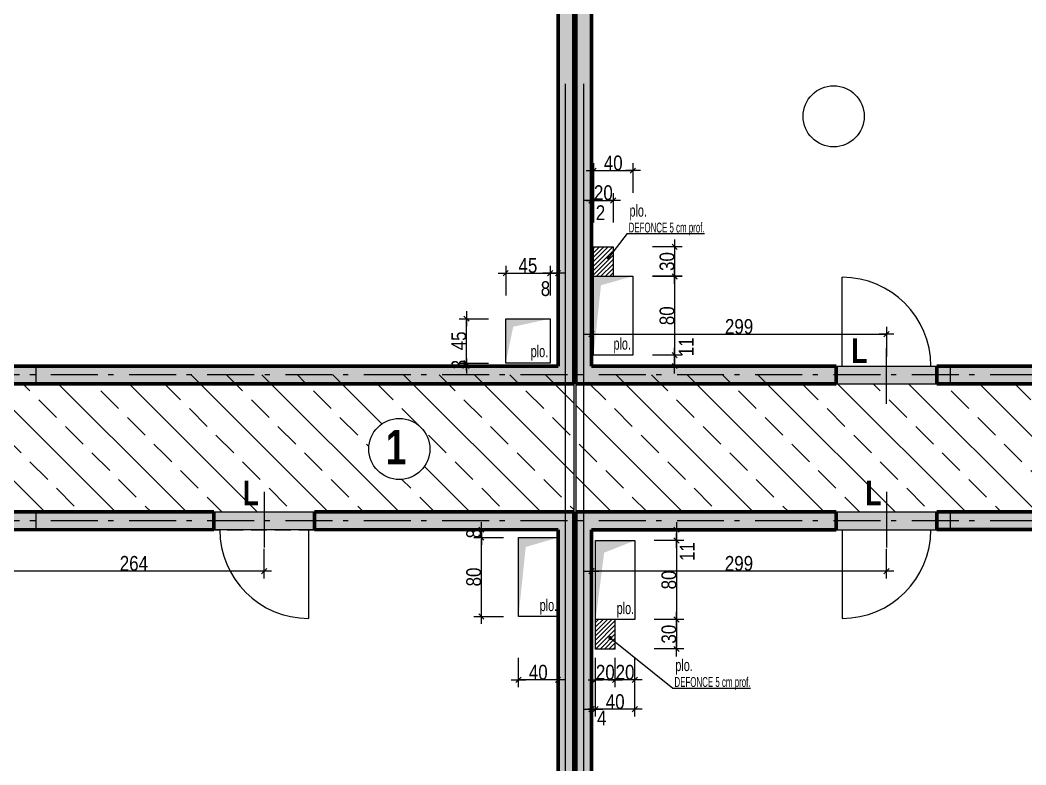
# Model space of a CAD drawing. Header units: centimetres. Extents: x 13865 to 22908, y -23237 to -19037.
# Drawn here: x 19495 to 20515, y -21573 to -20817 of the extents above; entities that cross this region are included whole.
import ezdxf
from ezdxf.enums import TextEntityAlignment as Align

# ---------------------------------------------------------------- set-up
doc = ezdxf.new("R2010")
doc.units = ezdxf.units.CM
doc.header["$LTSCALE"] = 25.4
doc.header["$PDMODE"] = 1
doc.header["$PDSIZE"] = -2
for name, pattern in [('CACHEX2', [19.05, 12.7, -6.35]), ('Style de ligne -6', [1.04164, 0.625, -0.20828, 0.06943, -0.13893]), ('TIRETPTX2', [50.8, 25.4, -12.7, 0, -12.7])]:
    doc.linetypes.add(name, pattern=pattern)
for name, color, linetype in [('01_cote_gen', 4, 'Continuous'), ('01_linteaux', 2, 'Continuous'), ('01_murs_sup', 2, 'CACHEX2'), ('01_poch_murs', 253, 'Continuous'), ('01_texte', 230, 'Continuous'), ('AA_COTES', 2, 'Continuous')]:
    doc.layers.add(name, color=color, linetype=linetype)
for name, color, linetype, lineweight in [('01_murs_coup', 5, 'Continuous', 60), ('01_résv', 32, 'Continuous', 9), ('01_tram_axes', 2, 'TIRETPTX2', 9), ('B Général', 7, 'Continuous', 5)]:
    doc.layers.add(name, color=color, linetype=linetype, lineweight=lineweight)
doc.styles.add('ARIAL NA', font='ARIALN.TTF')
doc.styles.add('impact', font='impact.ttf')
doc.styles.add('STYLE2', font='ARIALN.TTF')
doc.dimstyles.new('JB50', dxfattribs={"dimscale": 0.1, "dimtxt": 150, "dimasz": 15, "dimexe": 0.1, "dimexo": 0.1, "dimgap": 0.09, "dimtad": 1, "dimdec": 1, "dimdsep": 46, "dimtxsty": 'STYLE2', "dimblk1": 'BOND_G', "dimblk2": 'BOND_D', "dimsah": 1, "dimcen": 1.5, "dimdle": 0.01, "dimse1": 1, "dimse2": 1, "dimclrd": 4, "dimclre": 2, "dimclrt": 6, "dimazin": 2, "dimtfac": 2.333333, "dimtdec": 1, "dimtix": 1, "dimtmove": 2, "dimatfit": 3, "dimldrblk": 'BOND_G', "dimfxl": 1, "dimtolj": 1, "dimtzin": 0, "dimarcsym": 0})
pattern_1 = [(135, (-19639.6114, -6382.543), (-11.2253202, 9e-16), [7.9375, -7.9375])]

# ---------------------------------------------------------------- blocks, each defined once
blk = doc.blocks.new('BOND_G')
at = {"layer": 'AA_COTES', "color": 0}
for p, q in [((0, -5), (0, 15)), ((5, 0), (-5, 0)), ((1.77, 1.77), (-1.77, -1.77))]:
    blk.add_line(p, q, dxfattribs=at)
blk = doc.blocks.new('BOND_D')
at = {"layer": 'AA_COTES', "color": 0}
for p, q in [((5, 0), (-5, 0)), ((-1.77, -1.77), (1.77, 1.77)), ((0, 5), (0, -15))]:
    blk.add_line(p, q, dxfattribs=at)
blk = doc.blocks.new('*D109')
at = {"layer": '01_cote_gen', "color": 4, "lineweight": -2, "transparency": 16777216}
blk.add_line((20076, -21135.8), (20372.1, -21135.8), dxfattribs=at)
at = {"layer": 'Defpoints', "color": 0, "transparency": 16777216}
for p in [(20074.5, -21135.8), (20373.6, -21135.8), (20373.6, -21150)]:
    blk.add_point(p, dxfattribs=at)
at = {"layer": '01_cote_gen', "color": 4, "lineweight": -2, "transparency": 16777216, "xscale": 1.5, "yscale": 1.5, "zscale": 1.5, "rotation": 180}
blk.add_blockref('BOND_G', (20074.5, -21135.8), dxfattribs=at)
at = {"layer": '01_cote_gen', "color": 4, "lineweight": -2, "transparency": 16777216, "xscale": 1.5, "yscale": 1.5, "zscale": 1.5}
blk.add_blockref('BOND_D', (20373.6, -21135.8), dxfattribs=at)
at = {"layer": '01_cote_gen', "color": 6, "transparency": 16777216, "insert": (20224.1, -21128.1), "char_height": 15, "attachment_point": 5, "style": 'STYLE2'}
blk.add_mtext('\\A1;299', dxfattribs=at)
blk = doc.blocks.new('*D124')
at = {"layer": '01_cote_gen', "color": 4, "lineweight": -2, "transparency": 16777216}
blk.add_line((19741.1, -21376.1), (19480, -21376.1), dxfattribs=at)
at = {"layer": 'Defpoints', "color": 0, "transparency": 16777216}
for p in [(19478.5, -21343.8), (19742.6, -21343.8), (19478.5, -21376.1)]:
    blk.add_point(p, dxfattribs=at)
at = {"layer": '01_cote_gen', "color": 4, "lineweight": -2, "transparency": 16777216, "xscale": 1.5, "yscale": 1.5, "zscale": 1.5, "rotation": 180}
blk.add_blockref('BOND_D', (19478.5, -21376.1), dxfattribs=at)
at = {"layer": '01_cote_gen', "color": 4, "lineweight": -2, "transparency": 16777216, "xscale": 1.5, "yscale": 1.5, "zscale": 1.5}
blk.add_blockref('BOND_G', (19742.6, -21376.1), dxfattribs=at)
at = {"layer": '01_cote_gen', "color": 6, "transparency": 16777216, "insert": (19610.5, -21368.4), "char_height": 15, "attachment_point": 5, "style": 'STYLE2'}
blk.add_mtext('\\A1;264', dxfattribs=at)
blk = doc.blocks.new('*D125')
at = {"layer": '01_cote_gen', "color": 4, "lineweight": -2, "transparency": 16777216}
blk.add_line((20372, -21376.1), (20076, -21376.1), dxfattribs=at)
at = {"layer": 'Defpoints', "color": 0, "transparency": 16777216}
for p in [(20373.5, -21352.2), (20074.5, -21376.1), (20074.5, -21378.1)]:
    blk.add_point(p, dxfattribs=at)
at = {"layer": '01_cote_gen', "color": 4, "lineweight": -2, "transparency": 16777216, "xscale": 1.5, "yscale": 1.5, "zscale": 1.5, "rotation": 180}
blk.add_blockref('BOND_D', (20074.5, -21376.1), dxfattribs=at)
at = {"layer": '01_cote_gen', "color": 4, "lineweight": -2, "transparency": 16777216, "xscale": 1.5, "yscale": 1.5, "zscale": 1.5}
blk.add_blockref('BOND_G', (20373.5, -21376.1), dxfattribs=at)
at = {"layer": '01_cote_gen', "color": 6, "transparency": 16777216, "insert": (20224, -21368.4), "char_height": 15, "attachment_point": 5, "style": 'STYLE2'}
blk.add_mtext('\\A1;299', dxfattribs=at)
blk = doc.blocks.new('*D184')
at = {"layer": '01_résv', "color": 4, "lineweight": -2, "transparency": 16777216}
blk.add_line((20078.1, -20969.9), (20115, -20969.9), dxfattribs=at)
at = {"layer": 'Defpoints', "color": 0, "transparency": 16777216}
for p in [(20116.5, -20969.9), (20076.6, -21023.8), (20116.5, -21063.6)]:
    blk.add_point(p, dxfattribs=at)
at = {"layer": '01_résv', "color": 4, "lineweight": -2, "transparency": 16777216, "xscale": 1.5, "yscale": 1.5, "zscale": 1.5, "rotation": 180}
blk.add_blockref('BOND_G', (20076.6, -20969.9), dxfattribs=at)
at = {"layer": '01_résv', "color": 4, "lineweight": -2, "transparency": 16777216, "xscale": 1.5, "yscale": 1.5, "zscale": 1.5}
blk.add_blockref('BOND_D', (20116.5, -20969.9), dxfattribs=at)
at = {"layer": '01_résv', "color": 6, "transparency": 16777216, "insert": (20096.5, -20962.2), "char_height": 15, "attachment_point": 5, "style": 'STYLE2'}
blk.add_mtext('\\A1;40', dxfattribs=at)
blk = doc.blocks.new('*D185')
at = {"layer": '01_résv', "color": 4, "lineweight": -2, "transparency": 16777216}
for p, q in [((20073, -21000.1), (20071.5, -21000.1)), ((20076.6, -21000.1), (20074.5, -21000.1)), ((20078.1, -21000.1), (20079.6, -21000.1))]:
    blk.add_line(p, q, dxfattribs=at)
at = {"layer": 'Defpoints', "color": 0, "transparency": 16777216}
for p in [(20074.5, -21000.1), (20074.5, -21014.1), (20076.6, -21014.1)]:
    blk.add_point(p, dxfattribs=at)
at = {"layer": '01_résv', "color": 4, "lineweight": -2, "transparency": 16777216, "xscale": 1.5, "yscale": 1.5, "zscale": 1.5}
blk.add_blockref('BOND_D', (20074.5, -21000.1), dxfattribs=at)
at = {"layer": '01_résv', "color": 4, "lineweight": -2, "transparency": 16777216, "xscale": 1.5, "yscale": 1.5, "zscale": 1.5, "rotation": 180}
blk.add_blockref('BOND_G', (20076.6, -21000.1), dxfattribs=at)
at = {"layer": '01_résv', "color": 6, "transparency": 16777216, "insert": (20083.6, -21012.6), "char_height": 15, "attachment_point": 5, "style": 'STYLE2'}
blk.add_mtext('\\A1;2', dxfattribs=at)
blk = doc.blocks.new('*D186')
at = {"layer": '01_résv', "color": 4, "lineweight": -2, "transparency": 16777216}
blk.add_line((20078.1, -21000.1), (20095, -21000.1), dxfattribs=at)
at = {"layer": 'Defpoints', "color": 0, "transparency": 16777216}
for p in [(20076.6, -20992.4), (20096.5, -21000.1), (20096.5, -21023.8)]:
    blk.add_point(p, dxfattribs=at)
at = {"layer": '01_résv', "color": 4, "lineweight": -2, "transparency": 16777216, "xscale": 1.5, "yscale": 1.5, "zscale": 1.5, "rotation": 180}
blk.add_blockref('BOND_G', (20076.6, -21000.1), dxfattribs=at)
at = {"layer": '01_résv', "color": 4, "lineweight": -2, "transparency": 16777216, "xscale": 1.5, "yscale": 1.5, "zscale": 1.5}
blk.add_blockref('BOND_D', (20096.5, -21000.1), dxfattribs=at)
at = {"layer": '01_résv', "color": 6, "transparency": 16777216, "insert": (20086.5, -20992.4), "char_height": 15, "attachment_point": 5, "style": 'STYLE2'}
blk.add_mtext('\\A1;20', dxfattribs=at)
blk = doc.blocks.new('*D187')
at = {"layer": '01_résv', "color": 4, "lineweight": -2, "transparency": 16777216}
blk.add_line((20158.8, -21078.7), (20158.8, -21155.6), dxfattribs=at)
at = {"layer": 'Defpoints', "color": 0, "transparency": 16777216}
for p in [(20106.7, -21077.2), (20101.5, -21157.1), (20158.8, -21157.1)]:
    blk.add_point(p, dxfattribs=at)
at = {"layer": '01_résv', "color": 4, "lineweight": -2, "transparency": 16777216, "xscale": 1.5, "yscale": 1.5, "zscale": 1.5}
for name, p, rotation in [('BOND_G', (20158.8, -21077.2), 90), ('BOND_D', (20158.8, -21157.1), 270)]:
    blk.add_blockref(name, p, dxfattribs=dict(at, rotation=rotation))
at = {"layer": '01_résv', "color": 6, "transparency": 16777216, "insert": (20151.1, -21117.1), "char_height": 15, "attachment_point": 5, "rotation": 90, "style": 'STYLE2'}
blk.add_mtext('\\A1;80', dxfattribs=at)
blk = doc.blocks.new('*D188')
at = {"layer": '01_résv', "color": 4, "lineweight": -2, "transparency": 16777216}
blk.add_line((20158.8, -21158.6), (20158.8, -21166.6), dxfattribs=at)
at = {"layer": 'Defpoints', "color": 0, "transparency": 16777216}
for p in [(20136.3, -21157.1), (20136.3, -21168.1), (20158.8, -21168.1)]:
    blk.add_point(p, dxfattribs=at)
at = {"layer": '01_résv', "color": 4, "lineweight": -2, "transparency": 16777216, "xscale": 1.5, "yscale": 1.5, "zscale": 1.5}
for name, p, rotation in [('BOND_G', (20158.8, -21157.1), 90), ('BOND_D', (20158.8, -21168.1), 270)]:
    blk.add_blockref(name, p, dxfattribs=dict(at, rotation=rotation))
at = {"layer": '01_résv', "color": 6, "transparency": 16777216, "insert": (20170.5, -21148.6), "char_height": 15, "attachment_point": 5, "rotation": 90, "style": 'STYLE2'}
blk.add_mtext('\\A1;11', dxfattribs=at)
blk = doc.blocks.new('*D189')
at = {"layer": '01_résv', "color": 4, "lineweight": -2, "transparency": 16777216}
blk.add_line((20158.8, -21048.6), (20158.8, -21075.6), dxfattribs=at)
at = {"layer": 'Defpoints', "color": 0, "transparency": 16777216}
for p in [(20096.6, -21047.1), (20103, -21077.1), (20158.8, -21077.1)]:
    blk.add_point(p, dxfattribs=at)
at = {"layer": '01_résv', "color": 4, "lineweight": -2, "transparency": 16777216, "xscale": 1.5, "yscale": 1.5, "zscale": 1.5}
for name, p, rotation in [('BOND_G', (20158.8, -21047.1), 90), ('BOND_D', (20158.8, -21077.1), 270)]:
    blk.add_blockref(name, p, dxfattribs=dict(at, rotation=rotation))
at = {"layer": '01_résv', "color": 6, "transparency": 16777216, "insert": (20151.1, -21062.1), "char_height": 15, "attachment_point": 5, "rotation": 90, "style": 'STYLE2'}
blk.add_mtext('\\A1;30', dxfattribs=at)
blk = doc.blocks.new('*D190')
at = {"layer": '01_résv', "color": 4, "lineweight": -2, "transparency": 16777216}
for p, q in [((19947.7, -21163.6), (19947.7, -21162.1)), ((19947.7, -21165.1), (19947.7, -21168.1)), ((19947.7, -21169.6), (19947.7, -21171.1))]:
    blk.add_line(p, q, dxfattribs=at)
at = {"layer": 'Defpoints', "color": 0, "transparency": 16777216}
for p in [(19947.7, -21168.1), (20010, -21165.1), (20010, -21168.1)]:
    blk.add_point(p, dxfattribs=at)
at = {"layer": '01_résv', "color": 4, "lineweight": -2, "transparency": 16777216, "xscale": 1.5, "yscale": 1.5, "zscale": 1.5}
for name, p, rotation in [('BOND_G', (19947.7, -21165.1), 270), ('BOND_D', (19947.7, -21168.1), 90)]:
    blk.add_blockref(name, p, dxfattribs=dict(at, rotation=rotation))
at = {"layer": '01_résv', "color": 6, "transparency": 16777216, "insert": (19940, -21166.6), "char_height": 15, "attachment_point": 5, "rotation": 90, "style": 'STYLE2'}
blk.add_mtext('\\A1;3', dxfattribs=at)
blk = doc.blocks.new('*D191')
at = {"layer": '01_résv', "color": 4, "lineweight": -2, "transparency": 16777216}
blk.add_line((19947.7, -21163.6), (19947.7, -21121.6), dxfattribs=at)
at = {"layer": 'Defpoints', "color": 0, "transparency": 16777216}
for p in [(19947.7, -21120.1), (19987.5, -21120.1), (19970.2, -21165.1)]:
    blk.add_point(p, dxfattribs=at)
at = {"layer": '01_résv', "color": 4, "lineweight": -2, "transparency": 16777216, "xscale": 1.5, "yscale": 1.5, "zscale": 1.5}
for name, p, rotation in [('BOND_D', (19947.7, -21120.1), 90), ('BOND_G', (19947.7, -21165.1), 270)]:
    blk.add_blockref(name, p, dxfattribs=dict(at, rotation=rotation))
at = {"layer": '01_résv', "color": 6, "transparency": 16777216, "insert": (19940, -21142.6), "char_height": 15, "attachment_point": 5, "rotation": 90, "style": 'STYLE2'}
blk.add_mtext('\\A1;45', dxfattribs=at)
blk = doc.blocks.new('*D192')
at = {"layer": '01_résv', "color": 4, "lineweight": -2, "transparency": 16777216}
blk.add_line((19989, -21073.9), (20031, -21073.9), dxfattribs=at)
at = {"layer": 'Defpoints', "color": 0, "transparency": 16777216}
for p in [(20032.5, -21073.9), (19987.5, -21120.1), (20032.5, -21120.1)]:
    blk.add_point(p, dxfattribs=at)
at = {"layer": '01_résv', "color": 4, "lineweight": -2, "transparency": 16777216, "xscale": 1.5, "yscale": 1.5, "zscale": 1.5, "rotation": 180}
blk.add_blockref('BOND_G', (19987.5, -21073.9), dxfattribs=at)
at = {"layer": '01_résv', "color": 4, "lineweight": -2, "transparency": 16777216, "xscale": 1.5, "yscale": 1.5, "zscale": 1.5}
blk.add_blockref('BOND_D', (20032.5, -21073.9), dxfattribs=at)
at = {"layer": '01_résv', "color": 6, "transparency": 16777216, "insert": (20010, -21066.2), "char_height": 15, "attachment_point": 5, "style": 'STYLE2'}
blk.add_mtext('\\A1;45', dxfattribs=at)
blk = doc.blocks.new('*D193')
at = {"layer": '01_résv', "color": 4, "lineweight": -2, "transparency": 16777216}
blk.add_line((20034, -21073.9), (20039, -21073.9), dxfattribs=at)
at = {"layer": 'Defpoints', "color": 0, "transparency": 16777216}
for p in [(20040.5, -21073.9), (20032.5, -21081.4), (20040.5, -21081.4)]:
    blk.add_point(p, dxfattribs=at)
at = {"layer": '01_résv', "color": 4, "lineweight": -2, "transparency": 16777216, "xscale": 1.5, "yscale": 1.5, "zscale": 1.5, "rotation": 180}
blk.add_blockref('BOND_G', (20032.5, -21073.9), dxfattribs=at)
at = {"layer": '01_résv', "color": 4, "lineweight": -2, "transparency": 16777216, "xscale": 1.5, "yscale": 1.5, "zscale": 1.5}
blk.add_blockref('BOND_D', (20040.5, -21073.9), dxfattribs=at)
at = {"layer": '01_résv', "color": 6, "transparency": 16777216, "insert": (20027.8, -21089.7), "char_height": 15, "attachment_point": 5, "style": 'STYLE2'}
blk.add_mtext('\\A1;8', dxfattribs=at)
blk = doc.blocks.new('*D210')
at = {"layer": '01_résv', "color": 4, "lineweight": -2, "transparency": 16777216}
blk.add_line((20160.6, -21335.6), (20160.6, -21343.6), dxfattribs=at)
at = {"layer": 'Defpoints', "color": 0, "transparency": 16777216}
for p in [(20151.1, -21334.1), (20136.1, -21345.1), (20160.6, -21345.1)]:
    blk.add_point(p, dxfattribs=at)
at = {"layer": '01_résv', "color": 4, "lineweight": -2, "transparency": 16777216, "xscale": 1.5, "yscale": 1.5, "zscale": 1.5}
for name, p, rotation in [('BOND_G', (20160.6, -21334.1), 90), ('BOND_D', (20160.6, -21345.1), 270)]:
    blk.add_blockref(name, p, dxfattribs=dict(at, rotation=rotation))
at = {"layer": '01_résv', "color": 6, "transparency": 16777216, "insert": (20171.5, -21356.4), "char_height": 15, "attachment_point": 5, "rotation": 90, "style": 'STYLE2'}
blk.add_mtext('\\A1;11', dxfattribs=at)
blk = doc.blocks.new('*D211')
at = {"layer": '01_résv', "color": 4, "lineweight": -2, "transparency": 16777216}
blk.add_line((20160.6, -21346.6), (20160.6, -21423.6), dxfattribs=at)
at = {"layer": 'Defpoints', "color": 0, "transparency": 16777216}
for p in [(20118.5, -21345.1), (20118.5, -21425.1), (20160.6, -21425.1)]:
    blk.add_point(p, dxfattribs=at)
at = {"layer": '01_résv', "color": 4, "lineweight": -2, "transparency": 16777216, "xscale": 1.5, "yscale": 1.5, "zscale": 1.5}
for name, p, rotation in [('BOND_G', (20160.6, -21345.1), 90), ('BOND_D', (20160.6, -21425.1), 270)]:
    blk.add_blockref(name, p, dxfattribs=dict(at, rotation=rotation))
at = {"layer": '01_résv', "color": 6, "transparency": 16777216, "insert": (20153, -21385.1), "char_height": 15, "attachment_point": 5, "rotation": 90, "style": 'STYLE2'}
blk.add_mtext('\\A1;80', dxfattribs=at)
blk = doc.blocks.new('*D212')
at = {"layer": '01_résv', "color": 4, "lineweight": -2, "transparency": 16777216}
blk.add_line((20117, -21486.5), (20100, -21486.5), dxfattribs=at)
at = {"layer": 'Defpoints', "color": 0, "transparency": 16777216}
for p in [(20098.5, -21425.2), (20118.5, -21425.1), (20098.5, -21486.5)]:
    blk.add_point(p, dxfattribs=at)
at = {"layer": '01_résv', "color": 4, "lineweight": -2, "transparency": 16777216, "xscale": 1.5, "yscale": 1.5, "zscale": 1.5, "rotation": 180}
blk.add_blockref('BOND_D', (20098.5, -21486.5), dxfattribs=at)
at = {"layer": '01_résv', "color": 4, "lineweight": -2, "transparency": 16777216, "xscale": 1.5, "yscale": 1.5, "zscale": 1.5}
blk.add_blockref('BOND_G', (20118.5, -21486.5), dxfattribs=at)
at = {"layer": '01_résv', "color": 6, "transparency": 16777216, "insert": (20108.5, -21478.8), "char_height": 15, "attachment_point": 5, "style": 'STYLE2'}
blk.add_mtext('\\A1;20', dxfattribs=at)
blk = doc.blocks.new('*D213')
at = {"layer": '01_résv', "color": 4, "lineweight": -2, "transparency": 16777216}
blk.add_line((20097, -21486.5), (20080, -21486.5), dxfattribs=at)
at = {"layer": 'Defpoints', "color": 0, "transparency": 16777216}
for p in [(20078.5, -21455.1), (20098.5, -21455.1), (20078.5, -21486.5)]:
    blk.add_point(p, dxfattribs=at)
at = {"layer": '01_résv', "color": 4, "lineweight": -2, "transparency": 16777216, "xscale": 1.5, "yscale": 1.5, "zscale": 1.5, "rotation": 180}
blk.add_blockref('BOND_D', (20078.5, -21486.5), dxfattribs=at)
at = {"layer": '01_résv', "color": 4, "lineweight": -2, "transparency": 16777216, "xscale": 1.5, "yscale": 1.5, "zscale": 1.5}
blk.add_blockref('BOND_G', (20098.5, -21486.5), dxfattribs=at)
at = {"layer": '01_résv', "color": 6, "transparency": 16777216, "insert": (20088.5, -21478.8), "char_height": 15, "attachment_point": 5, "style": 'STYLE2'}
blk.add_mtext('\\A1;20', dxfattribs=at)
blk = doc.blocks.new('*D214')
at = {"layer": '01_résv', "color": 4, "lineweight": -2, "transparency": 16777216}
blk.add_line((20117, -21516.2), (20080, -21516.2), dxfattribs=at)
at = {"layer": 'Defpoints', "color": 0, "transparency": 16777216}
for p in [(20078.5, -21468.8), (20118.5, -21468.8), (20078.5, -21516.2)]:
    blk.add_point(p, dxfattribs=at)
at = {"layer": '01_résv', "color": 4, "lineweight": -2, "transparency": 16777216, "xscale": 1.5, "yscale": 1.5, "zscale": 1.5, "rotation": 180}
blk.add_blockref('BOND_D', (20078.5, -21516.2), dxfattribs=at)
at = {"layer": '01_résv', "color": 4, "lineweight": -2, "transparency": 16777216, "xscale": 1.5, "yscale": 1.5, "zscale": 1.5}
blk.add_blockref('BOND_G', (20118.5, -21516.2), dxfattribs=at)
at = {"layer": '01_résv', "color": 6, "transparency": 16777216, "insert": (20098.5, -21508.6), "char_height": 15, "attachment_point": 5, "style": 'STYLE2'}
blk.add_mtext('\\A1;40', dxfattribs=at)
blk = doc.blocks.new('*D215')
at = {"layer": '01_résv', "color": 4, "lineweight": -2, "transparency": 16777216}
blk.add_line((20077, -21516.2), (20076, -21516.2), dxfattribs=at)
at = {"layer": 'Defpoints', "color": 0, "transparency": 16777216}
for p in [(20074.5, -21506.4), (20078.5, -21506.4), (20074.5, -21516.2)]:
    blk.add_point(p, dxfattribs=at)
at = {"layer": '01_résv', "color": 4, "lineweight": -2, "transparency": 16777216, "xscale": 1.5, "yscale": 1.5, "zscale": 1.5, "rotation": 180}
blk.add_blockref('BOND_D', (20074.5, -21516.2), dxfattribs=at)
at = {"layer": '01_résv', "color": 4, "lineweight": -2, "transparency": 16777216, "xscale": 1.5, "yscale": 1.5, "zscale": 1.5}
blk.add_blockref('BOND_G', (20078.5, -21516.2), dxfattribs=at)
at = {"layer": '01_résv', "color": 6, "transparency": 16777216, "insert": (20084.9, -21525.2), "char_height": 15, "attachment_point": 5, "style": 'STYLE2'}
blk.add_mtext('\\A1;4', dxfattribs=at)
blk = doc.blocks.new('*D216')
at = {"layer": '01_résv', "color": 4, "lineweight": -2, "transparency": 16777216}
blk.add_line((20160.6, -21426.6), (20160.6, -21453.6), dxfattribs=at)
at = {"layer": 'Defpoints', "color": 0, "transparency": 16777216}
for p in [(20141.3, -21425.1), (20098.5, -21455.1), (20160.6, -21455.1)]:
    blk.add_point(p, dxfattribs=at)
at = {"layer": '01_résv', "color": 4, "lineweight": -2, "transparency": 16777216, "xscale": 1.5, "yscale": 1.5, "zscale": 1.5}
for name, p, rotation in [('BOND_G', (20160.6, -21425.1), 90), ('BOND_D', (20160.6, -21455.1), 270)]:
    blk.add_blockref(name, p, dxfattribs=dict(at, rotation=rotation))
at = {"layer": '01_résv', "color": 6, "transparency": 16777216, "insert": (20153, -21440.1), "char_height": 15, "attachment_point": 5, "rotation": 90, "style": 'STYLE2'}
blk.add_mtext('\\A1;30', dxfattribs=at)
blk = doc.blocks.new('*D217')
at = {"layer": '01_résv', "color": 4, "lineweight": -2, "transparency": 16777216}
blk.add_line((19962.8, -21420.6), (19962.8, -21343.6), dxfattribs=at)
at = {"layer": 'Defpoints', "color": 0, "transparency": 16777216}
for p in [(19962.8, -21342.1), (20013.3, -21342.1), (20005.7, -21422.1)]:
    blk.add_point(p, dxfattribs=at)
at = {"layer": '01_résv', "color": 4, "lineweight": -2, "transparency": 16777216, "xscale": 1.5, "yscale": 1.5, "zscale": 1.5}
for name, p, rotation in [('BOND_D', (19962.8, -21342.1), 90), ('BOND_G', (19962.8, -21422.1), 270)]:
    blk.add_blockref(name, p, dxfattribs=dict(at, rotation=rotation))
at = {"layer": '01_résv', "color": 6, "transparency": 16777216, "insert": (19955.1, -21382.1), "char_height": 15, "attachment_point": 5, "rotation": 90, "style": 'STYLE2'}
blk.add_mtext('\\A1;80', dxfattribs=at)
blk = doc.blocks.new('*D218')
at = {"layer": '01_résv', "color": 4, "lineweight": -2, "transparency": 16777216}
for p, q in [((19962.8, -21332.6), (19962.8, -21331.1)), ((19962.8, -21334.1), (19962.8, -21342.1)), ((19962.8, -21343.6), (19962.8, -21345.1))]:
    blk.add_line(p, q, dxfattribs=at)
at = {"layer": 'Defpoints', "color": 0, "transparency": 16777216}
for p in [(19962.8, -21342.1), (19978.1, -21334.1), (19978.1, -21342.1)]:
    blk.add_point(p, dxfattribs=at)
at = {"layer": '01_résv', "color": 4, "lineweight": -2, "transparency": 16777216, "xscale": 1.5, "yscale": 1.5, "zscale": 1.5}
for name, p, rotation in [('BOND_G', (19962.8, -21334.1), 270), ('BOND_D', (19962.8, -21342.1), 90)]:
    blk.add_blockref(name, p, dxfattribs=dict(at, rotation=rotation))
at = {"layer": '01_résv', "color": 6, "transparency": 16777216, "insert": (19955.1, -21338.1), "char_height": 15, "attachment_point": 5, "rotation": 90, "style": 'STYLE2'}
blk.add_mtext('\\A1;8', dxfattribs=at)
blk = doc.blocks.new('*D219')
at = {"layer": '01_résv', "color": 4, "lineweight": -2, "transparency": 16777216}
blk.add_line((20039, -21486.5), (20002, -21486.5), dxfattribs=at)
at = {"layer": 'Defpoints', "color": 0, "transparency": 16777216}
for p in [(20000.5, -21422.1), (20040.5, -21431.6), (20000.5, -21486.5)]:
    blk.add_point(p, dxfattribs=at)
at = {"layer": '01_résv', "color": 4, "lineweight": -2, "transparency": 16777216, "xscale": 1.5, "yscale": 1.5, "zscale": 1.5, "rotation": 180}
blk.add_blockref('BOND_D', (20000.5, -21486.5), dxfattribs=at)
at = {"layer": '01_résv', "color": 4, "lineweight": -2, "transparency": 16777216, "xscale": 1.5, "yscale": 1.5, "zscale": 1.5}
blk.add_blockref('BOND_G', (20040.5, -21486.5), dxfattribs=at)
at = {"layer": '01_résv', "color": 6, "transparency": 16777216, "insert": (20020.5, -21478.8), "char_height": 15, "attachment_point": 5, "style": 'STYLE2'}
blk.add_mtext('\\A1;40', dxfattribs=at)

msp = doc.modelspace()

# ---------------------------------------------------------------- hatches: boundary and pattern name
at = {"layer": '01_murs_sup'}
h = msp.add_hatch(dxfattribs=at)
h.set_pattern_fill('DASH', color=256, scale=2.5, angle=135)
h.set_pattern_definition(pattern_1)
h.paths.add_polyline_path([(20056.53, -20559.1), (19910.53, -20559.1), (19910.53, -20575.1), (20040.53, -20575.1), (20040.53, -21168.1), (19511.53, -21168.1), (19511.53, -21186.1), (20056.53, -21186.1)])
h.paths.add_polyline_path([(20190.53, -20559.1), (20058.53, -20559.1), (20058.53, -21186.1), (20438.53, -21186.1), (20438.53, -21168.1), (20074.53, -21168.1), (20074.53, -20575.1), (20190.53, -20575.1)])
h.paths.add_polyline_path([(20560.53, -20559.1), (20290.53, -20559.1), (20290.53, -20575.1), (20560.53, -20575.1)])
h.paths.add_polyline_path([(20849.54, -20559.1), (20660.53, -20559.1), (20660.53, -20575.1), (20849.54, -20575.1)])
h.paths.add_polyline_path([(21110.53, -20559.1), (20949.54, -20559.1), (20949.54, -20575.1), (21110.53, -20575.1)])
h.paths.add_polyline_path([(21479.53, -20559.1), (21310.53, -20559.1), (21310.53, -20575.1), (21463.53, -20575.1), (21463.53, -20688.1), (21479.53, -20688.1)])
h = msp.add_hatch(dxfattribs=at)
h.set_pattern_fill('DASH', color=256, scale=2.5, angle=135)
h.set_pattern_definition(pattern_1)
h.paths.add_polyline_path([(21237.53, -21927.1), (21083.53, -21927.1), (21083.53, -21943.1), (21237.53, -21943.1)], flags=17)
h.paths.add_polyline_path([(20883.53, -21927.1), (20687.53, -21927.1), (20687.53, -21943.1), (20883.53, -21943.1)], flags=17)
h.paths.add_polyline_path([(20587.53, -21927.1), (20387.53, -21927.1), (20387.53, -21943.1), (20587.53, -21943.1)])
h.paths.add_polyline_path([(20287.53, -21927.1), (20074.53, -21927.1), (20074.53, -21334.1), (20438.53, -21334.1), (20438.53, -21316.1), (20058.53, -21316.1), (20058.53, -21943.1), (20287.53, -21943.1)])
h.paths.add_polyline_path([(20056.53, -21316.1), (19511.53, -21316.1), (19511.53, -21334.1), (20040.53, -21334.1), (20040.53, -21927.1), (19937.53, -21927.1), (19937.53, -21943.1), (20040.53, -21943.1), (20040.53, -22143.1), (20056.53, -22143.1)])
h.paths.add_polyline_path([(19737.53, -21927.1), (19587.53, -21927.1), (19587.53, -21943.1), (19737.53, -21943.1)], flags=17)
h.paths.add_polyline_path([(19487.53, -21927.1), (19357.53, -21927.1), (19357.53, -21943.1), (19487.53, -21943.1)])
h.paths.add_polyline_path([(19257.53, -21927.1), (19051.53, -21927.1), (19051.53, -21334.1), (19409.53, -21334.1), (19409.53, -21316.1), (19033.53, -21316.1), (19033.53, -22151.1), (19049.53, -22151.1), (19049.53, -21943.1), (19257.53, -21943.1)])
h.paths.add_polyline_path([(21479.53, -21814.11), (21463.53, -21814.11), (21463.53, -21927.1), (21337.53, -21927.1), (21337.53, -21943.1), (21479.53, -21943.1)])
h.paths.add_polyline_path([(21463.53, -21474.11), (21479.53, -21474.11), (21479.53, -21289.1), (21463.53, -21289.1), (21463.53, -21316.1), (20540.53, -21316.1), (20540.53, -21334.1), (21463.53, -21334.1)])
h.paths.add_polyline_path([(21479.53, -21574.11), (21463.53, -21574.11), (21463.53, -21714.11), (21479.53, -21714.11)])
at = {"layer": '01_poch_murs'}
h = msp.add_hatch(color=256, dxfattribs=at)
h.dxf.hatch_style = 1
h.paths.add_polyline_path([(19810.54, -20559.1), (19631.54, -20559.1), (19631.54, -20575.1), (19810.54, -20575.1)], flags=17)
h.paths.add_polyline_path([(20056.53, -20559.1), (19910.53, -20559.1), (19910.53, -20575.1), (20040.53, -20575.1), (20040.53, -21168.1), (19384.54, -21168.1), (19384.54, -21186.05), (20056.53, -21186.1)])
h.paths.add_polyline_path([(20190.53, -20559.1), (20058.53, -20559.1), (20058.53, -21186.1), (20322.58, -21186.05), (20322.58, -21168.1), (20074.53, -21168.1), (20074.53, -20575.1), (20190.53, -20575.1)])
h.paths.add_polyline_path([(20750.54, -20559.1), (20490.54, -20559.1), (20490.54, -20575.1), (20636.54, -20575.1), (20636.54, -21168.1), (20424.58, -21168.1), (20424.58, -21186.1), (20970.53, -21186.1), (20970.53, -21168.1), (20654.58, -21168.1), (20654.5, -20575.1), (20750.54, -20575.1)])
h.paths.add_polyline_path([(21010.53, -20559.1), (20850.54, -20559.1), (20850.54, -20575.1), (21010.53, -20575.1)])
h.paths.add_polyline_path([(21479.53, -20559.1), (21310.53, -20559.1), (21310.53, -20575.1), (21463.53, -20575.1), (21463.53, -20688.1), (21479.53, -20688.1)])
h.paths.add_polyline_path([(21479.53, -20788.1), (21463.53, -20788.1), (21463.53, -21242.1), (21154.53, -21242.1), (21154.53, -21260.1), (21463.53, -21260.1), (21463.53, -21714.11), (21479.53, -21714.11)])
h.paths.add_polyline_path([(19691.56, -21316.15), (19242.64, -21316.15), (19242.64, -21334.1), (19460.54, -21334.1), (19460.54, -21927.1), (19357.53, -21927.1), (19357.53, -21943.1), (19637.54, -21943.1), (19637.54, -21927.1), (19478.54, -21927.1), (19478.54, -21334.1), (19691.56, -21334.05)])
h.paths.add_polyline_path([(20056.53, -21316.1), (19793.56, -21316.1), (19793.56, -21334.05), (20040.53, -21334.1), (20040.53, -21927.1), (19937.53, -21927.1), (19937.53, -21943.1), (20056.53, -21943.1)])
h.paths.add_polyline_path([(20322.53, -21316.1), (20058.53, -21316.1), (20058.53, -21943.1), (20187.53, -21943.1), (20187.53, -21927.1), (20074.53, -21927.1), (20074.53, -21334.1), (20322.53, -21334.1)])
h.paths.add_polyline_path([(20970.53, -21316.1), (20424.53, -21316.15), (20424.53, -21334.05), (20636.53, -21334.1), (20636.53, -21927.1), (20487.53, -21927.1), (20487.53, -21943.1), (20783.53, -21943.1), (20783.53, -21927.1), (20654.53, -21927.1), (20654.53, -21333.97), (20970.53, -21333.97)])
h.paths.add_polyline_path([(21237.53, -21927.1), (21083.53, -21927.1), (21083.53, -21943.1), (21237.53, -21943.1)])
h.paths.add_polyline_path([(21479.53, -21814.11), (21463.53, -21814.11), (21463.53, -21927.1), (21337.53, -21927.1), (21337.53, -21943.1), (21479.53, -21943.1)])
h = msp.add_hatch(dxfattribs=at)
h.set_pattern_fill('ANSI33', color=256, scale=8, angle=90)
h.paths.add_polyline_path([(19033.53, -21040.1), (18998.53, -21040.1), (18998.53, -21035.1), (19033.53, -21035.1), (19033.53, -20955.1), (19013.49, -20955.1), (19013.49, -20935.1), (18998.53, -20935.1), (18998.53, -20930.1), (19033.53, -20930.1), (19033.53, -20890.1), (18998.53, -20890.1), (18998.53, -20885.1), (19033.53, -20885.1), (19033.53, -20825.1), (19013.56, -20825.1), (19013.56, -20805.1), (19003.68, -20805.1), (19003.68, -20805.1), (19003.53, -20805.1), (19003.53, -20809.23), (19000.53, -20809.23), (19000.53, -20806.77), (18998.53, -20806.77), (18998.53, -20805.1), (18998.56, -20805.1), (18998.56, -20780.6), (19003.68, -20805.1), (18981.73, -20805.1), (19033.53, -20805.1), (19033.53, -20579.1), (19013.66, -20579.1), (19033.53, -20579.1), (19033.53, -20760.6), (19033.53, -20780.6), (19033.53, -20805.25), (18981.61, -20805.1), (18998.56, -20780.6), (18911.6, -20780.59), (18868.58, -20780.61), (18868.58, -20780.6), (18868.63, -20584.35), (18868.58, -20584.35), (18868.58, -20760.6), (18868.58, -20780.6), (18868.58, -21138.1), (18868.55, -20914.5), (18860.53, -20914.5), (18860.53, -21138.1), (18868.58, -21138.1), (18868.58, -20914.5), (18868.55, -20914.5), (18868.58, -21138.1), (18860.53, -21138.1), (18860.53, -21177.1), (18998.53, -21177.1), (18998.53, -21168.1), (19033.53, -21168.1), (19033.53, -21128.1), (18998.53, -21128.1), (18998.53, -21123.1), (19033.53, -21123.1)])
edge = h.paths.add_edge_path()
edge.add_line((18860.53, -21177.1), (18683.58, -21177.1))
edge.add_line((18683.58, -21177.1), (18683.58, -21250.6))
edge.add_arc((17983.08, -21792.27), 885.5, 32.53016, 37.71342, ccw=False)
edge.add_line((18729.65, -21316.1), (18860.53, -21316.1))
edge.add_line((18860.53, -21316.1), (18860.53, -21177.1))
h.paths.add_polyline_path([(19641.18, -21186.1), (19511.53, -21186.1), (19409.53, -21186.06), (19409.53, -21186.1), (18998.53, -21186.1), (18998.49, -21186.05), (18998.53, -21186.05), (18998.53, -21177.1), (18860.53, -21177.1), (18860.53, -21316.1), (19033.53, -21316.1), (19409.53, -21316.1), (19511.53, -21316.12), (19511.53, -21316.1), (19641.18, -21316.1)])
h.paths.add_polyline_path([(18860.53, -21138.1), (18848.58, -21138.1), (18683.58, -21138.1), (18683.58, -21177.1), (18860.53, -21177.1)])
h = msp.add_hatch(dxfattribs=at)
h.set_pattern_fill('ANSI33', color=256, scale=8, angle=90)
h.paths.add_polyline_path([(20056.53, -21186.1), (19641.18, -21186.07), (19641.18, -21186.1), (20056.53, -21186.1), (20056.53, -21177.1), (19641.18, -21177.1), (19641.18, -21186.07), (20056.53, -21186.1), (20056.53, -21186.1), (19641.18, -21186.1), (19641.18, -21316.1), (20056.53, -21316.1)])
h.paths.add_polyline_path([(19910.56, -21252.25, -1), (19848.6, -21252.25, -1)], flags=16)
h.paths.add_polyline_path([(19859.06, -21276.61), (19893.42, -21276.61), (19893.42, -21224.11), (19859.06, -21224.11)], flags=24)
h.paths.add_polyline_path([(19717.76, -21316.56), (19747.87, -21316.56), (19747.87, -21279.04), (19717.76, -21279.04)], flags=9)
h = msp.add_hatch(dxfattribs=at)
h.set_pattern_fill('ANSI33', color=256, scale=8, angle=90)
h.paths.add_polyline_path([(20263.08, -21186.1), (20058.53, -21186.1), (20058.53, -21186.1), (20263.08, -21186.06), (20263.08, -21177.1), (20058.53, -21177.1), (20058.53, -21186.1), (20263.08, -21186.1), (20263.08, -21186.06), (20058.53, -21186.1), (20058.53, -21316.1), (20263.08, -21316.1)])
h = msp.add_hatch(dxfattribs=at)
h.set_pattern_fill('ANSI33', color=256, scale=8, angle=90)
h.paths.add_polyline_path([(20894.49, -21186.1), (20424.58, -21186.1), (20263.08, -21186.1), (20263.08, -21316.1), (20438.53, -21316.1), (20540.53, -21316.1), (20540.53, -21316.1), (20894.49, -21316.1)])
at = {"layer": '01_résv'}
h = msp.add_hatch(dxfattribs=at)
h.set_pattern_fill('ANSI31', color=256)
h.set_pattern_definition([(45, (0, -0.2), (-2.24506403, 2.24506403), [])])
h.paths.add_polyline_path([(20096.55, -21047.3), (20076.55, -21047.3), (20076.55, -21077.11), (20096.55, -21077.11)])
h = msp.add_hatch(dxfattribs=at)
h.set_pattern_fill('ANSI31', color=256)
h.set_pattern_definition([(45, (0, -0.1), (-2.24506403, 2.24506403), [])])
h.paths.add_polyline_path([(20098.54, -21425.14), (20078.54, -21425.14), (20078.54, -21455.14), (20098.54, -21455.14)])

# ---------------------------------------------------------------- linework, layer by layer
at = {"layer": '01_linteaux', "ltscale": 200}
for p, q in [((20328.58, -21168.1), (20328.58, -21078.1)), ((20373.58, -21206.58), (20373.58, -21150)), ((20322.58, -21168.1), (20424.58, -21168.1)), ((20056.53, -21186.1), (20056.53, -21316.1)), ((20058.53, -21186.1), (20058.53, -21316.1)), ((20322.58, -21186.05), (20424.58, -21186.1)), ((19742.56, -21295.61), (19742.56, -21352.2)), ((20373.53, -21295.61), (20373.53, -21352.2)), ((19691.56, -21316.15), (19793.56, -21316.1)), ((20322.53, -21316.1), (20424.53, -21316.1)), ((19691.56, -21334.05), (19793.56, -21334.05)), ((19787.56, -21334.1), (19787.56, -21424.1)), ((20322.53, -21334.1), (20424.53, -21334.1)), ((20328.53, -21334.1), (20328.53, -21424.1))]:
    msp.add_line(p, q, dxfattribs=at)
for centre, start, end in [((20328.58, -21168.1), 360, 90), ((19787.56, -21334.1), 180, 270), ((20328.53, -21334.1), 270, 0)]:
    msp.add_arc(centre, 90, start, end, dxfattribs=at)
at = {"layer": '01_murs_coup'}
for p, q in [((20056.53, -21186.1), (20056.53, -20559.1)), ((20058.53, -20559.1), (20058.53, -21186.1)), ((20040.53, -20575.1), (20040.53, -21168.1)), ((20074.53, -21168.1), (20074.53, -20575.1)), ((20040.53, -21168.1), (19384.54, -21168.1)), ((20322.58, -21168.1), (20074.53, -21168.1)), ((20322.58, -21186.05), (20322.58, -21168.1)), ((20424.58, -21186.1), (20424.58, -21168.1)), ((20424.58, -21168.1), (20636.54, -21168.1)), ((19384.54, -21186.05), (20056.53, -21186.1)), ((20058.53, -21186.1), (20322.58, -21186.05)), ((20970.53, -21186.1), (20424.58, -21186.1)), ((19242.64, -21316.15), (19691.56, -21316.15)), ((19691.56, -21316.15), (19691.56, -21334.05)), ((19793.56, -21316.1), (20056.53, -21316.1)), ((19793.56, -21334.05), (19793.56, -21316.15)), ((20056.53, -21316.1), (20056.53, -21943.1)), ((20058.53, -21316.1), (20322.53, -21316.1)), ((20058.53, -21943.1), (20058.53, -21316.1)), ((20322.53, -21316.1), (20322.53, -21334.1)), ((20424.53, -21316.15), (20970.53, -21316.1)), ((20424.53, -21334.05), (20424.53, -21316.1)), ((19691.56, -21334.05), (19478.54, -21334.1)), ((20040.53, -21334.1), (19793.56, -21334.05)), ((20040.53, -21927.1), (20040.53, -21334.1)), ((20322.53, -21334.1), (20074.53, -21334.1)), ((20074.53, -21334.1), (20074.53, -21927.1)), ((20636.53, -21334.1), (20424.53, -21334.05))]:
    msp.add_line(p, q, dxfattribs=at)
at = {"layer": '01_murs_sup', "ltscale": 0.05}
for p, q in [((20056.53, -21186.1), (20056.53, -20559.1)), ((20058.53, -20559.1), (20058.53, -21186.1)), ((20040.53, -21168.1), (20040.53, -20575.1)), ((20074.53, -20575.1), (20074.53, -21168.1)), ((19511.53, -21168.1), (20040.53, -21168.1)), ((19511.53, -21186.1), (19511.53, -21168.1)), ((20074.53, -21168.1), (20438.53, -21168.1)), ((20074.53, -21168.1), (20438.53, -21168.1)), ((20438.53, -21186.1), (20438.53, -21168.1)), ((19511.53, -21186.1), (20056.53, -21186.1)), ((19511.53, -21186.1), (20056.53, -21186.1)), ((20058.53, -21186.1), (20438.53, -21186.1)), ((20058.53, -21186.1), (20438.53, -21186.1)), ((19511.53, -21316.1), (20056.53, -21316.1)), ((19511.53, -21316.1), (20056.53, -21316.1)), ((19511.53, -21334.1), (19511.53, -21316.1)), ((20056.53, -21943.1), (20056.53, -21316.1)), ((20058.53, -21316.1), (20058.53, -21943.1)), ((20058.53, -21316.1), (20438.53, -21316.1)), ((20058.53, -21316.1), (20438.53, -21316.1)), ((20438.53, -21334.1), (20438.53, -21316.1)), ((19511.53, -21334.1), (20040.53, -21334.1)), ((19511.53, -21334.1), (20040.53, -21334.1)), ((20040.53, -21927.1), (20040.53, -21334.1)), ((20074.53, -21334.1), (20074.53, -21927.1)), ((20074.53, -21334.1), (20438.53, -21334.1)), ((20074.53, -21334.1), (20438.53, -21334.1))]:
    msp.add_line(p, q, dxfattribs=at)
at = {"layer": '01_résv'}
for p, q in [((20076.54, -21157.14), (20076.57, -21047.1)), ((20076.57, -21047.1), (20096.57, -21047.1)), ((20096.57, -21047.1), (20096.55, -21077.11)), ((20076.55, -21077.11), (20116.53, -21077.11)), ((20116.53, -21077.11), (20116.53, -21157.14)), ((20074.53, -21168.1), (20074.53, -21084.19)), ((19987.51, -21120.11), (20032.51, -21120.11)), ((19987.51, -21165.11), (19987.51, -21120.11)), ((20032.51, -21120.11), (20032.51, -21165.11)), ((20116.53, -21157.14), (20076.54, -21157.14)), ((20032.51, -21165.11), (19987.51, -21165.11)), ((20074.53, -21168.1), (20197.56, -21168.1)), ((20000.51, -21422.1), (20000.51, -21342.1)), ((20000.51, -21342.1), (20040.51, -21342.1)), ((20040.51, -21342.1), (20040.51, -21422.1)), ((20078.54, -21455.14), (20078.54, -21345.14)), ((20078.54, -21345.14), (20118.54, -21345.14)), ((20118.54, -21345.14), (20118.54, -21425.14)), ((20040.51, -21422.1), (20000.51, -21422.1)), ((20118.54, -21425.14), (20078.54, -21425.14)), ((20098.54, -21455.14), (20098.54, -21425.2)), ((20098.54, -21455.14), (20078.54, -21455.14))]:
    msp.add_line(p, q, dxfattribs=at)
for points in [[(20076.54, -21157.14), (20076.55, -21077.3), (20084.09, -21086.15)], [(20076.55, -21077.3), (20116.18, -21077.11), (20084.09, -21086.15)], [(19987.51, -21165.11), (19987.51, -21120.11), (19995.1, -21128.24)], [(19987.51, -21120.11), (20032.51, -21120.11), (19995.1, -21128.24)], [(20000.51, -21422.1), (20000.51, -21342.1), (20007.77, -21351.66)], [(20000.51, -21342.1), (20040.51, -21342.1), (20007.77, -21351.66)], [(20078.64, -21425.14), (20078.64, -21345.14), (20087.33, -21357.41)], [(20078.64, -21345.14), (20118.54, -21345.14), (20087.33, -21357.41)]]:
    msp.add_solid(points, dxfattribs=at)
at = {"layer": '01_texte'}
for p, q in [((20110.56, -21033.81), (20091.88, -21058.39)), ((20110.56, -21033.81), (20189.11, -21033.81)), ((20093.56, -21443.97), (20157.04, -21494.78)), ((20157.04, -21494.78), (20235.6, -21494.78))]:
    msp.add_line(p, q, dxfattribs=at)
at = {"layer": '01_texte', "const_width": 2}
for points in [[(20090.88, -21058.39, 1), (20092.88, -21058.39, 1)], [(20092.56, -21443.97, 1), (20094.56, -21443.97, 1)]]:
    msp.add_lwpolyline(points, format="xyb", close=True, dxfattribs=at)
at = {"layer": '01_texte'}
for centre in [(20319.98, -20914.8), (19879.58, -21252.25)]:
    msp.add_circle(centre, 30.98, dxfattribs=at)
at = {"layer": '01_tram_axes', "color": 253, "ltscale": 2}
for p, q in [((20048.08, -22172.23), (20048.05, -20075.94)), ((20066.56, -22172.23), (20066.54, -20075.94))]:
    msp.add_line(p, q, dxfattribs=at)
at = {"layer": 'B Général', "color": 1, "linetype": 'Style de ligne -6', "lineweight": 13, "ltscale": 3}
for p, q in [((21796.28, -21177.1), (16731.13, -21177.1)), ((21796.28, -21325.1), (16731.13, -21325.1))]:
    msp.add_line(p, q, dxfattribs=at)

# ---------------------------------------------------------------- texts
at = {"layer": '01_texte'}
for s, height, style, width, p in [('plo.', 12, 'ARIAL NA', 0.8, (20112.97, -21016.54)), ('DEFONCE 5 cm prof.', 10, 'STYLE2', 0.7, (20112.13, -21032.63)), ('plo.', 12, 'ARIAL NA', 0.8, (20096.76, -21151.5)), ('plo.', 12, 'ARIAL NA', 0.8, (20012.85, -21159.12)), ('plo.', 12, 'ARIAL NA', 0.8, (20021.94, -21416.69)), ('plo.', 12, 'ARIAL NA', 0.8, (20099.97, -21419.73)), ('plo.', 12, 'ARIAL NA', 0.8, (20159.46, -21477.51)), ('DEFONCE 5 cm prof.', 10, 'STYLE2', 0.7, (20158.62, -21493.6))]:
    msp.add_text(s, height=height, dxfattribs=dict(at, style=style, width=width)).set_placement(p)
at = {"layer": '01_texte', "style": 'impact'}
for p in [(20349.88, -21172.57), (19732.81, -21316.96), (20364, -21316.96)]:
    msp.add_text('L ', height=25, dxfattribs=at).set_placement(p, align=Align.BOTTOM_CENTER)
msp.add_text('1', height=35, dxfattribs=at).set_placement((19876.24, -21250.36), align=Align.MIDDLE_CENTER)

# ---------------------------------------------------------------- dimensions: what is measured, and where the dimension line sits
at = {"layer": '01_cote_gen'}
for base, p1, p2, picture, middle in [((20373.58, -21135.77), (20074.53, -21135.77), (20373.58, -21150), '*D109', (20224.06, -21128.1)), ((19478.54, -21376.11), (19742.56, -21343.82), (19478.54, -21343.82), '*D124', (19610.55, -21368.44)), ((20074.53, -21376.11), (20373.53, -21352.2), (20074.53, -21378.13), '*D125', (20224.03, -21368.44))]:
    dim = msp.add_linear_dim(base=base, p1=p1, p2=p2, dimstyle='JB50', dxfattribs=at)
    dim.commit()
    dim.dimension.update_dxf_attribs({"geometry": picture, "text_midpoint": middle})
at = {"layer": '01_résv'}
for base, p1, p2, picture, middle in [((20116.53, -20969.89), (20076.55, -21023.84), (20116.53, -21063.58), '*D184', (20096.54, -20962.22)), ((20096.52, -21000.1), (20076.55, -20992.39), (20096.52, -21023.84), '*D186', (20086.53, -20992.43)), ((20032.51, -21073.87), (19987.51, -21120.11), (20032.51, -21120.11), '*D192', (20010.01, -21066.24)), ((20000.51, -21486.5), (20040.53, -21431.58), (20000.51, -21422.1), '*D219', (20020.52, -21478.83)), ((20098.54, -21486.5), (20118.54, -21425.14), (20098.54, -21425.2), '*D212', (20108.54, -21478.83)), ((20078.54, -21486.5), (20098.54, -21455.14), (20078.54, -21455.14), '*D213', (20088.54, -21478.83)), ((20078.54, -21516.23), (20118.54, -21468.8), (20078.54, -21468.8), '*D214', (20098.54, -21508.57))]:
    dim = msp.add_linear_dim(base=base, p1=p1, p2=p2, dimstyle='JB50', dxfattribs=at)
    dim.commit()
    dim.dimension.update_dxf_attribs({"geometry": picture, "text_midpoint": middle})
for base, p1, p2, picture, middle in [((20074.53, -21000.1), (20076.55, -21014.05), (20074.53, -21014.05), '*D185', (20083.65, -21012.6)), ((20040.53, -21073.87), (20032.51, -21081.37), (20040.53, -21081.37), '*D193', (20027.83, -21089.69)), ((20074.53, -21516.23), (20078.54, -21506.39), (20074.53, -21506.39), '*D215', (20084.93, -21525.17))]:
    dim = msp.add_linear_dim(base=base, p1=p1, p2=p2, dimstyle='JB50', dxfattribs=at)
    dim.commit()
    dim.dimension.update_dxf_attribs({"geometry": picture, "text_midpoint": middle, "dimtype": 160})
for base, p1, p2, picture, middle in [((20158.81, -21077.11), (20096.57, -21047.1), (20103, -21077.11), '*D189', (20151.15, -21062.11)), ((20158.8, -21157.14), (20106.68, -21077.16), (20101.46, -21157.14), '*D187', (20151.13, -21117.15)), ((19947.68, -21120.11), (19970.18, -21165.11), (19987.51, -21120.11), '*D191', (19940.04, -21142.61)), ((19947.68, -21168.1), (20010.01, -21165.11), (20010.01, -21168.1), '*D190', (19940.01, -21166.61)), ((19962.76, -21342.1), (19978.11, -21334.1), (19978.11, -21342.1), '*D218', (19955.09, -21338.1)), ((19962.76, -21342.1), (20005.75, -21422.1), (20013.25, -21342.1), '*D217', (19955.09, -21382.1)), ((20160.64, -21425.14), (20118.54, -21345.14), (20118.54, -21425.14), '*D211', (20152.97, -21385.14)), ((20160.64, -21455.14), (20141.26, -21425.14), (20098.54, -21455.14), '*D216', (20152.97, -21440.14))]:
    dim = msp.add_linear_dim(base=base, p1=p1, p2=p2, angle=90, dimstyle='JB50', dxfattribs=at)
    dim.commit()
    dim.dimension.update_dxf_attribs({"geometry": picture, "text_midpoint": middle})
for base, p1, p2, picture, middle in [((20158.8, -21168.1), (20136.3, -21157.14), (20136.3, -21168.1), '*D188', (20170.47, -21148.57)), ((20160.64, -21345.14), (20151.08, -21334.1), (20136.13, -21345.14), '*D210', (20171.48, -21356.41))]:
    dim = msp.add_linear_dim(base=base, p1=p1, p2=p2, angle=90, dimstyle='JB50', dxfattribs=at)
    dim.commit()
    dim.dimension.update_dxf_attribs({"geometry": picture, "text_midpoint": middle, "dimtype": 160})

doc.saveas('drawing.dxf')
